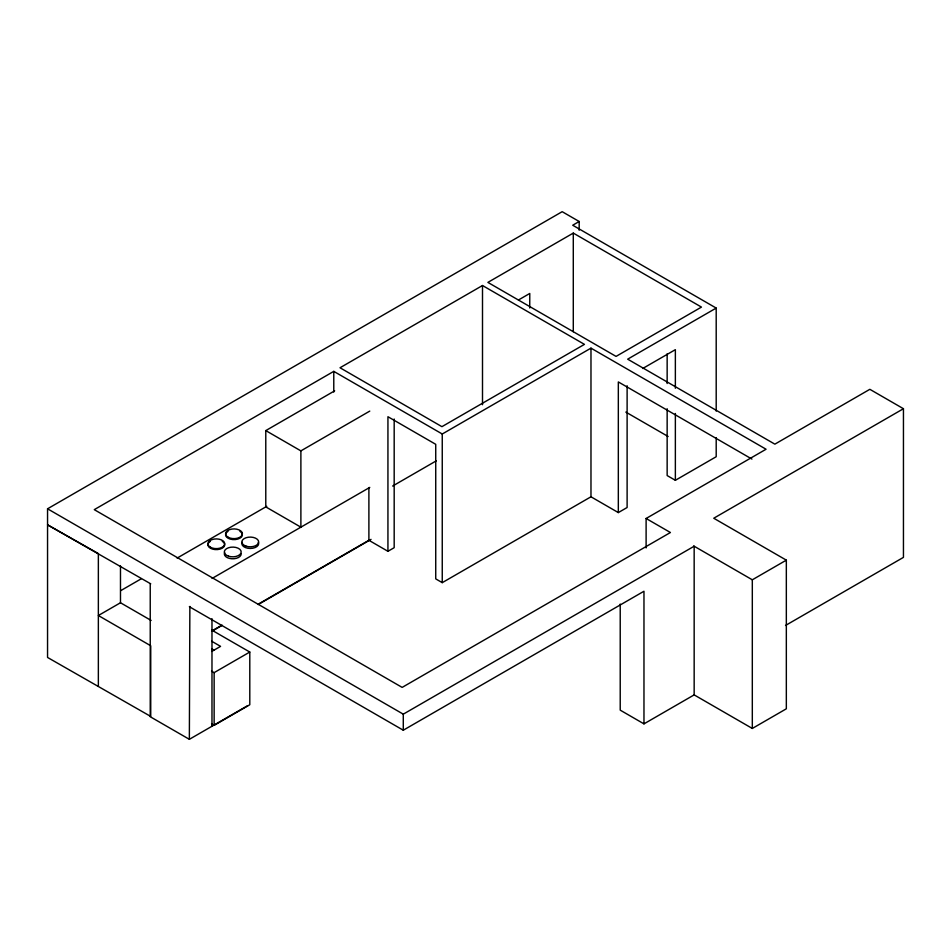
<?xml version="1.0" encoding="UTF-8"?>
<svg xmlns="http://www.w3.org/2000/svg" width="951" height="951" viewBox="0 0 951 951"><rect width="100%" height="100%" fill="white"/><g stroke="black" fill="none" stroke-linecap="round" stroke-linejoin="round"><path stroke-width="1.43" d="M529.731 307.969L529.778 293.455L518.438 300.005M151.138 620.456L120.48 602.756L98.357 615.523L150.733 645.765L150.733 716.436L47.55 657.45L47.55 508.797L562.172 211.681L579.183 221.5L579.183 230.249M579.183 221.5L572.716 225.232L716.198 308.076L716.198 411.105M646.109 518.485L766.066 449.229L590.975 348.137L442.251 434.001L333.777 371.365L94.268 509.653L402.154 687.395L670.419 532.512L646.109 518.485L646.109 547.919M482.502 285.514L340.018 367.764L441.918 426.666L584.449 344.369L482.502 285.514L482.502 404.722M573.287 233.09L487.887 282.399L616.058 356.399L701.458 307.09L573.287 233.09L573.287 331.709M369.773 411.105L300.885 450.881L300.885 527.175L265.781 506.895L265.781 430.601L334.657 390.837M120.765 590.619L141.259 578.79M177.124 558.082L266.779 506.324M98.357 686.206L98.357 553.589L47.55 524.833L150.733 583.831M212.073 578.446L369.773 487.399M392.644 486.044L436.283 460.843M150.234 584.116L150.234 716.733L189.356 739.319L189.867 606.417M716.198 308.076L627.672 359.169L774.863 444.153L869.844 389.316L903.45 408.716L903.45 557.369L785.526 625.461M642.733 368.489L675.365 349.659L675.365 388.258M212.477 630.608L221.452 625.425M258.636 603.956L368.893 540.299L387.937 551.295L394.178 547.693L394.178 419.034M212.073 631.167L222.332 625.247M258.22 604.515L371.045 539.383M211.764 651.447L220.573 646.371L211.764 641.283M211.609 671.168L214.141 672.63L249.792 652.041L249.792 704.762L214.141 725.34L211.586 723.866M387.937 551.295L387.937 416.716L435.736 444.319L435.736 578.886L442.251 582.654L591.308 496.6M189.356 739.319L247.64 705.678M590.975 348.137L590.975 496.791L618.328 512.589L627.113 507.513L627.113 385.773M667.15 408.752L667.15 475.559L675.365 480.303L716.198 456.73L716.198 437.603M903.45 408.716L713.749 518.236L786.334 560.151L786.334 708.804L752.312 728.454L694.159 694.884L643.97 723.866L620.218 710.147L620.218 604.063M47.55 508.797L403.283 714.165L694.159 546.231L694.159 694.884M189.356 606.714L403.283 730.213L643.97 591.249L643.97 723.866M693.671 545.945L752.312 579.801L786.334 560.151M751.932 459.071L618.328 381.933L618.328 512.589M625.829 412.092L668.137 436.509M265.781 430.601L300.885 450.881M211.669 630.038L249.792 652.041M211.764 648.82L214.284 650.27M752.312 579.801L752.312 728.454M675.365 413.495L675.365 480.303M667.15 353.82L667.15 383.515M442.251 434.001L442.251 582.654M403.283 714.165L403.283 730.213M368.893 487.578L368.893 540.299M333.777 371.365L333.777 392.038M214.141 672.63L214.141 725.34M211.978 618.697L211.978 726.267M120.48 565.893L120.48 602.756M239.937 531.324A8.416 4.862 0 0 1 239.937 538.195A8.416 4.862 0 0 1 228.026 538.195A8.416 4.862 0 0 1 228.026 531.324M222.261 541.309A8.416 4.862 0 0 1 222.261 548.192A8.416 4.862 0 0 1 210.349 548.192A8.416 4.862 0 0 1 210.349 541.309M258.387 542.332A8.416 4.862 0 0 1 250.256 548.454A8.416 4.862 0 0 1 242.125 542.332M241.174 553.934A8.416 4.862 0 0 1 231.652 558.748A8.416 4.862 0 0 1 224.614 552.674M228.026 537.208A8.416 4.862 0 0 0 242.113 535.033A8.416 4.862 0 0 0 231.806 529.077A8.416 4.862 0 0 0 228.026 537.208M210.349 547.205A8.416 4.862 0 0 0 224.436 545.03A8.416 4.862 0 0 0 214.13 539.074A8.416 4.862 0 0 0 210.349 547.205M246.047 546.159A8.416 4.862 0 0 0 258.672 541.951A8.416 4.862 0 0 0 246.047 537.743A8.416 4.862 0 0 0 246.047 546.159M228.537 556.18A8.416 4.862 0 0 0 241.174 551.972A8.416 4.862 0 0 0 228.537 547.752A8.416 4.862 0 0 0 228.537 556.18"/></g></svg>
